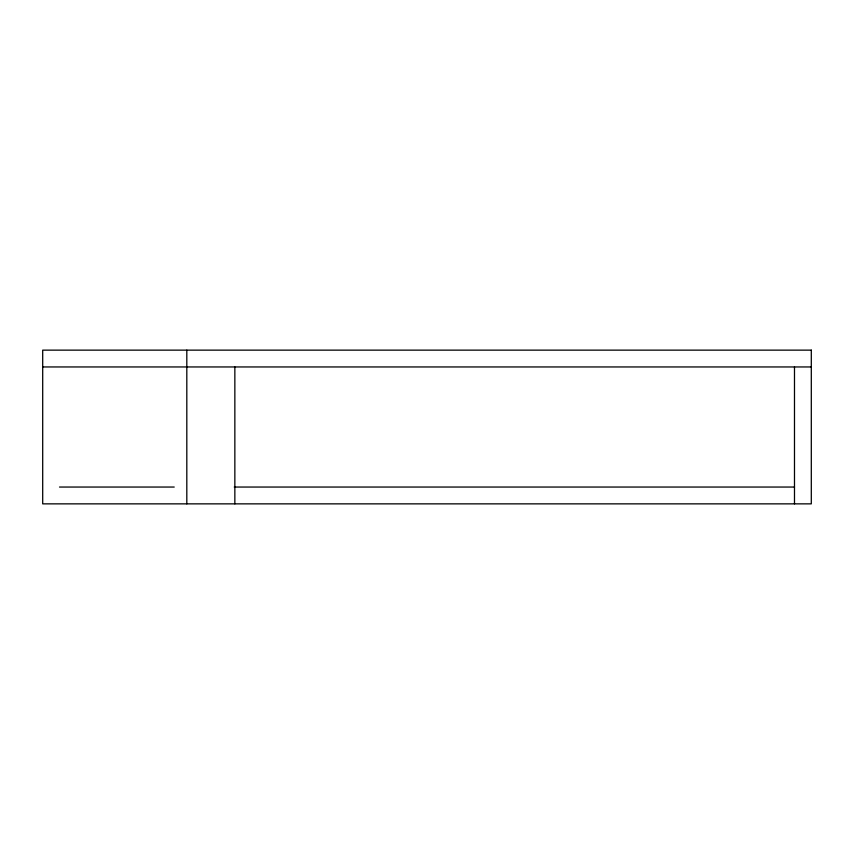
<?xml version="1.0" encoding="UTF-8"?>
<svg xmlns="http://www.w3.org/2000/svg" width="854" height="854" viewBox="0 0 854 854"><rect width="100%" height="100%" fill="white"/><g stroke="black" fill="none" stroke-linecap="round" stroke-linejoin="round"><path stroke-width="1.28" d="M42.7 366.953L811.3 366.953M59.513 487.047L174.227 487.047M234.252 487.047L794.487 487.047M794.487 366.953L794.487 503.86M234.85 366.953L234.85 503.86M186.812 350.14L186.812 503.86M811.3 350.14L42.7 350.14L42.7 503.86L811.3 503.86L811.3 350.14"/></g></svg>
